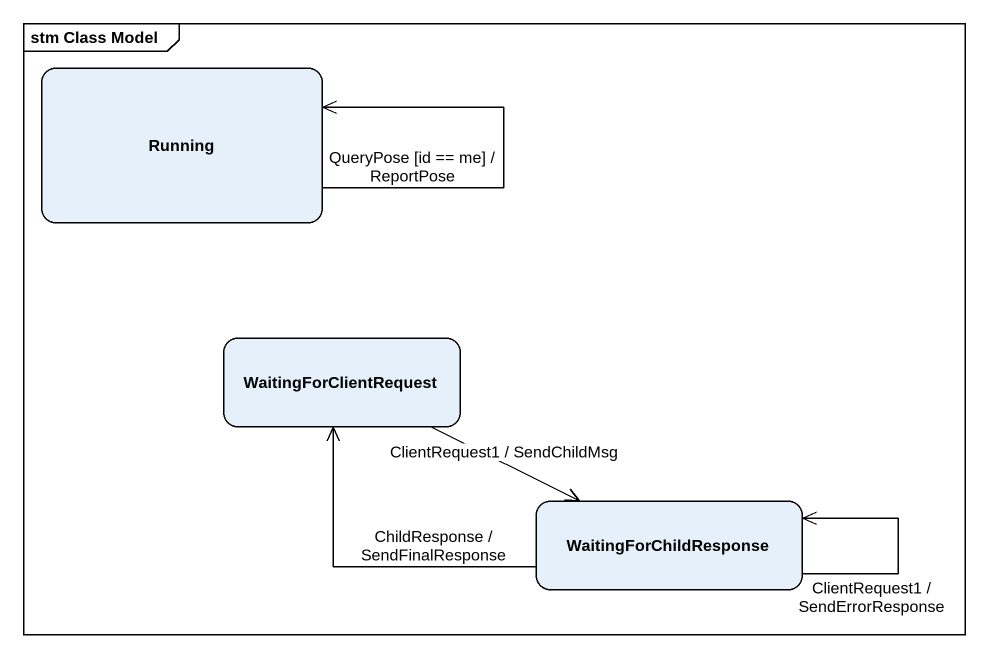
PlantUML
@startuml
mainframe stm Class Model
hide empty description
state Running
state WaitingForClientRequest
state WaitingForChildResponse
Running --> Running : QueryPose [id == me] / ReportPose
WaitingForClientRequest -right-> WaitingForChildResponse : ClientRequest1 / SendChildMsg
WaitingForChildResponse -left-> WaitingForClientRequest : ChildResponse / SendFinalResponse
WaitingForChildResponse --> WaitingForChildResponse : ClientRequest1 / SendErrorResponse
@enduml
